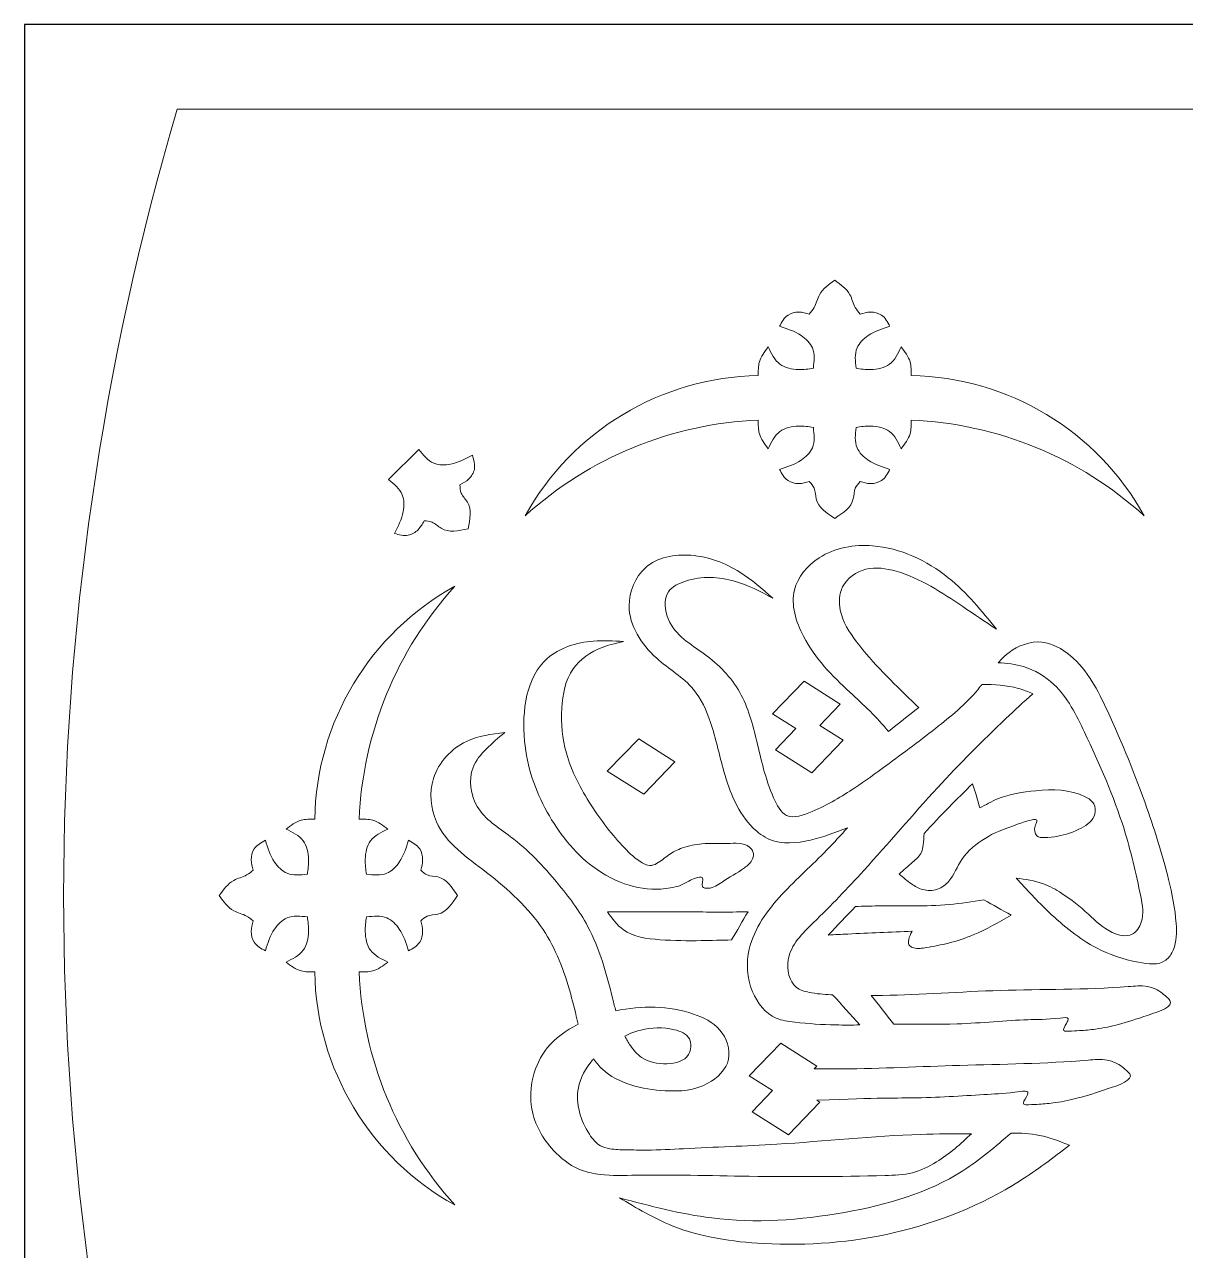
# Model space of a CAD drawing. Header units: inches. Extents: x -604 to 396, y -92 to 517.
# Drawn here: x -16.3 to 72.3, y 423 to 516.6 of the extents above; entities that cross this region are included whole.
import ezdxf

# ---------------------------------------------------------------- set-up
doc = ezdxf.new("R2010")
doc.units = ezdxf.units.IN
doc.header["$MEASUREMENT"] = 0
doc.layers.add('Layer 1', color=7, linetype='Continuous')

msp = doc.modelspace()

# ---------------------------------------------------------------- linework, layer by layer
at = {"color": 1}
msp.add_lwpolyline([(-16.293, 227.589), (395.707, 227.589), (395.707, 516.589), (-16.293, 516.589)], close=True, dxfattribs=at)
at = {"layer": 'Layer 1', "lineweight": 9}
for points, knots in [([(107.131, 435.918), (113.579, 437.603), (118.077, 443.427), (118.077, 450.091), (118.077, 450.091), (118.077, 456.755), (113.579, 462.579), (107.131, 464.264), (107.131, 464.264), (107.276, 466.476), (107.42, 468.689), (107.131, 470.853), (107.131, 470.853), (106.735, 473.823), (105.523, 476.702), (104.056, 479.352), (104.056, 479.352), (102.254, 482.606), (100.066, 485.514), (97.72, 488.467), (97.72, 488.467), (96.652, 489.809), (95.552, 491.161), (94.969, 492.698), (94.969, 492.698), (94.272, 494.534), (94.312, 496.633), (94.237, 498.681), (94.237, 498.681), (94.186, 500.083), (94.08, 501.461), (93.688, 502.771), (93.688, 502.771), (93.12, 504.674), (91.948, 506.434), (90.429, 507.799), (90.429, 507.799), (89.492, 508.642), (88.423, 509.334), (87.254, 509.692), (87.254, 509.692), (86.437, 509.942), (85.57, 510.028), (84.703, 510.114), (84.703, 510.114), (84.703, 510.114), (-4.635, 510.114), (-4.635, 510.114), (-4.635, 510.114), (-16.2, 470.934), (-16.2, 429.248), (-4.635, 390.068), (-4.635, 390.068), (-4.635, 390.068), (84.703, 390.068), (84.703, 390.068), (84.703, 390.068), (85.57, 390.154), (86.437, 390.241), (87.254, 390.491), (87.254, 390.491), (88.423, 390.848), (89.492, 391.54), (90.429, 392.383), (90.429, 392.383), (91.948, 393.748), (93.12, 395.508), (93.688, 397.411), (93.688, 397.411), (94.08, 398.721), (94.186, 400.099), (94.237, 401.501), (94.237, 401.501), (94.312, 403.549), (94.272, 405.648), (94.969, 407.484), (94.969, 407.484), (95.552, 409.021), (96.652, 410.373), (97.72, 411.715), (97.72, 411.715), (100.066, 414.668), (102.254, 417.576), (104.056, 420.83), (104.056, 420.83), (105.523, 423.48), (106.735, 426.359), (107.131, 429.329), (107.131, 429.329), (107.42, 431.493), (107.276, 433.706), (107.131, 435.918)], [0, 0, 0, 0, 0.041667, 0.041667, 0.041667, 0.041667, 0.083333, 0.083333, 0.083333, 0.083333, 0.125, 0.125, 0.125, 0.125, 0.166667, 0.166667, 0.166667, 0.166667, 0.208333, 0.208333, 0.208333, 0.208333, 0.25, 0.25, 0.25, 0.25, 0.291667, 0.291667, 0.291667, 0.291667, 0.333333, 0.333333, 0.333333, 0.333333, 0.375, 0.375, 0.375, 0.375, 0.416667, 0.416667, 0.416667, 0.416667, 0.458333, 0.458333, 0.458333, 0.458333, 0.5, 0.5, 0.5, 0.5, 0.541667, 0.541667, 0.541667, 0.541667, 0.583333, 0.583333, 0.583333, 0.583333, 0.625, 0.625, 0.625, 0.625, 0.666667, 0.666667, 0.666667, 0.666667, 0.708333, 0.708333, 0.708333, 0.708333, 0.75, 0.75, 0.75, 0.75, 0.791667, 0.791667, 0.791667, 0.791667, 0.833333, 0.833333, 0.833333, 0.833333, 0.875, 0.875, 0.875, 0.875, 0.916667, 0.916667, 0.916667, 0.916667, 1, 1, 1, 1]), ([(50.627, 491.976), (50.386, 491.47), (50.145, 490.964), (49.732, 490.658), (49.732, 490.658), (49.347, 490.374), (48.813, 490.262), (48.307, 490.251), (48.307, 490.251), (47.92, 490.242), (47.55, 490.292), (47.18, 490.342), (47.18, 490.342), (47.122, 490.886), (47.064, 491.43), (47.258, 491.894), (47.258, 491.894), (47.418, 492.277), (47.749, 492.606), (48.113, 492.851), (48.113, 492.851), (48.622, 493.194), (49.196, 493.372), (49.77, 493.55), (49.77, 493.55), (49.59, 493.88), (49.41, 494.209), (49.117, 494.407), (49.117, 494.407), (48.885, 494.564), (48.58, 494.637), (48.29, 494.633), (48.29, 494.633), (48.015, 494.629), (47.753, 494.555), (47.491, 494.481), (47.491, 494.481), (47.357, 494.641), (47.223, 494.801), (47.123, 494.981), (47.123, 494.981), (46.952, 495.288), (46.878, 495.654), (46.714, 495.959), (46.714, 495.959), (46.465, 496.421), (46.009, 496.745), (45.553, 497.069), (45.553, 497.069), (45.097, 496.745), (44.64, 496.421), (44.392, 495.959), (44.392, 495.959), (44.227, 495.654), (44.154, 495.288), (43.982, 494.981), (43.982, 494.981), (43.882, 494.801), (43.748, 494.641), (43.615, 494.481), (43.615, 494.481), (43.352, 494.555), (43.09, 494.629), (42.815, 494.633), (42.815, 494.633), (42.525, 494.637), (42.221, 494.564), (41.988, 494.407), (41.988, 494.407), (41.695, 494.209), (41.515, 493.88), (41.335, 493.55), (41.335, 493.55), (41.909, 493.372), (42.483, 493.194), (42.993, 492.851), (42.993, 492.851), (43.357, 492.606), (43.688, 492.277), (43.848, 491.894), (43.848, 491.894), (44.041, 491.43), (43.983, 490.886), (43.925, 490.342), (43.925, 490.342), (43.555, 490.292), (43.185, 490.242), (42.799, 490.251), (42.799, 490.251), (42.292, 490.262), (41.758, 490.374), (41.373, 490.658), (41.373, 490.658), (40.96, 490.964), (40.719, 491.47), (40.478, 491.976), (40.478, 491.976), (40.2, 491.609), (39.921, 491.242), (39.803, 490.825), (39.803, 490.825), (39.711, 490.499), (39.716, 490.142), (39.722, 489.785), (39.722, 489.785), (32.306, 489.657), (25.523, 485.58), (21.931, 479.091), (21.931, 479.091), (26.827, 483.527), (33.121, 486.111), (39.722, 486.393), (39.722, 486.393), (39.716, 486.036), (39.711, 485.679), (39.803, 485.353), (39.803, 485.353), (39.921, 484.936), (40.2, 484.569), (40.478, 484.202), (40.478, 484.202), (40.719, 484.708), (40.96, 485.214), (41.373, 485.519), (41.373, 485.519), (41.758, 485.804), (42.292, 485.915), (42.799, 485.927), (42.799, 485.927), (43.185, 485.935), (43.555, 485.886), (43.925, 485.836), (43.925, 485.836), (43.983, 485.292), (44.041, 484.748), (43.848, 484.284), (43.848, 484.284), (43.688, 483.9), (43.357, 483.571), (42.993, 483.326), (42.993, 483.326), (42.483, 482.983), (41.909, 482.806), (41.335, 482.628), (41.335, 482.628), (41.515, 482.298), (41.695, 481.968), (41.988, 481.771), (41.988, 481.771), (42.221, 481.614), (42.525, 481.541), (42.815, 481.545), (42.815, 481.545), (43.09, 481.549), (43.352, 481.623), (43.615, 481.696), (43.615, 481.696), (43.759, 481.54), (43.904, 481.383), (43.982, 481.197), (43.982, 481.197), (44.087, 480.946), (44.072, 480.641), (44.135, 480.375), (44.135, 480.375), (44.29, 479.722), (44.921, 479.306), (45.553, 478.89), (45.553, 478.89), (46.184, 479.306), (46.816, 479.722), (46.971, 480.375), (46.971, 480.375), (47.034, 480.641), (47.018, 480.946), (47.123, 481.197), (47.123, 481.197), (47.201, 481.383), (47.346, 481.54), (47.491, 481.696), (47.491, 481.696), (47.753, 481.623), (48.015, 481.549), (48.29, 481.545), (48.29, 481.545), (48.58, 481.541), (48.885, 481.614), (49.117, 481.771), (49.117, 481.771), (49.41, 481.968), (49.59, 482.298), (49.77, 482.628), (49.77, 482.628), (49.196, 482.806), (48.622, 482.983), (48.113, 483.326), (48.113, 483.326), (47.749, 483.571), (47.418, 483.9), (47.258, 484.284), (47.258, 484.284), (47.064, 484.748), (47.122, 485.292), (47.18, 485.836), (47.18, 485.836), (47.55, 485.886), (47.92, 485.935), (48.307, 485.927), (48.307, 485.927), (48.813, 485.915), (49.347, 485.804), (49.732, 485.519), (49.732, 485.519), (50.145, 485.214), (50.386, 484.708), (50.627, 484.202), (50.627, 484.202), (50.906, 484.569), (51.184, 484.936), (51.302, 485.353), (51.302, 485.353), (51.395, 485.679), (51.389, 486.036), (51.383, 486.393), (51.383, 486.393), (57.984, 486.111), (64.278, 483.527), (69.174, 479.091), (69.174, 479.091), (65.582, 485.58), (58.799, 489.657), (51.383, 489.785), (51.383, 489.785), (51.389, 490.142), (51.395, 490.499), (51.302, 490.825), (51.302, 490.825), (51.184, 491.242), (50.906, 491.609), (50.627, 491.976)], [0, 0, 0, 0, 0.016393, 0.016393, 0.016393, 0.016393, 0.032787, 0.032787, 0.032787, 0.032787, 0.04918, 0.04918, 0.04918, 0.04918, 0.065574, 0.065574, 0.065574, 0.065574, 0.081967, 0.081967, 0.081967, 0.081967, 0.098361, 0.098361, 0.098361, 0.098361, 0.114754, 0.114754, 0.114754, 0.114754, 0.131148, 0.131148, 0.131148, 0.131148, 0.147541, 0.147541, 0.147541, 0.147541, 0.163934, 0.163934, 0.163934, 0.163934, 0.180328, 0.180328, 0.180328, 0.180328, 0.196721, 0.196721, 0.196721, 0.196721, 0.213115, 0.213115, 0.213115, 0.213115, 0.229508, 0.229508, 0.229508, 0.229508, 0.245902, 0.245902, 0.245902, 0.245902, 0.262295, 0.262295, 0.262295, 0.262295, 0.278689, 0.278689, 0.278689, 0.278689, 0.295082, 0.295082, 0.295082, 0.295082, 0.311475, 0.311475, 0.311475, 0.311475, 0.327869, 0.327869, 0.327869, 0.327869, 0.344262, 0.344262, 0.344262, 0.344262, 0.360656, 0.360656, 0.360656, 0.360656, 0.377049, 0.377049, 0.377049, 0.377049, 0.393443, 0.393443, 0.393443, 0.393443, 0.409836, 0.409836, 0.409836, 0.409836, 0.42623, 0.42623, 0.42623, 0.42623, 0.442623, 0.442623, 0.442623, 0.442623, 0.459016, 0.459016, 0.459016, 0.459016, 0.47541, 0.47541, 0.47541, 0.47541, 0.491803, 0.491803, 0.491803, 0.491803, 0.508197, 0.508197, 0.508197, 0.508197, 0.52459, 0.52459, 0.52459, 0.52459, 0.540984, 0.540984, 0.540984, 0.540984, 0.557377, 0.557377, 0.557377, 0.557377, 0.57377, 0.57377, 0.57377, 0.57377, 0.590164, 0.590164, 0.590164, 0.590164, 0.606557, 0.606557, 0.606557, 0.606557, 0.622951, 0.622951, 0.622951, 0.622951, 0.639344, 0.639344, 0.639344, 0.639344, 0.655738, 0.655738, 0.655738, 0.655738, 0.672131, 0.672131, 0.672131, 0.672131, 0.688525, 0.688525, 0.688525, 0.688525, 0.704918, 0.704918, 0.704918, 0.704918, 0.721311, 0.721311, 0.721311, 0.721311, 0.737705, 0.737705, 0.737705, 0.737705, 0.754098, 0.754098, 0.754098, 0.754098, 0.770492, 0.770492, 0.770492, 0.770492, 0.786885, 0.786885, 0.786885, 0.786885, 0.803279, 0.803279, 0.803279, 0.803279, 0.819672, 0.819672, 0.819672, 0.819672, 0.836066, 0.836066, 0.836066, 0.836066, 0.852459, 0.852459, 0.852459, 0.852459, 0.868852, 0.868852, 0.868852, 0.868852, 0.885246, 0.885246, 0.885246, 0.885246, 0.901639, 0.901639, 0.901639, 0.901639, 0.918033, 0.918033, 0.918033, 0.918033, 0.934426, 0.934426, 0.934426, 0.934426, 0.95082, 0.95082, 0.95082, 0.95082, 0.967213, 0.967213, 0.967213, 0.967213, 1, 1, 1, 1]), ([(16.948, 481.437), (17.186, 481.57), (17.423, 481.703), (17.62, 481.895), (17.62, 481.895), (17.828, 482.097), (17.992, 482.364), (18.045, 482.64), (18.045, 482.64), (18.113, 482.986), (18.007, 483.347), (17.901, 483.707), (17.901, 483.707), (17.37, 483.427), (16.838, 483.147), (16.235, 483.029), (16.235, 483.029), (15.805, 482.945), (15.338, 482.943), (14.954, 483.101), (14.954, 483.101), (14.489, 483.293), (14.145, 483.718), (13.801, 484.144), (13.801, 484.144), (13.801, 484.144), (11.5, 481.843), (11.5, 481.843), (11.5, 481.843), (11.925, 481.499), (12.351, 481.155), (12.542, 480.69), (12.542, 480.69), (12.701, 480.306), (12.699, 479.839), (12.615, 479.409), (12.615, 479.409), (12.497, 478.805), (12.217, 478.274), (11.937, 477.743), (11.937, 477.743), (12.297, 477.637), (12.658, 477.531), (13.004, 477.598), (13.004, 477.598), (13.28, 477.652), (13.547, 477.815), (13.749, 478.023), (13.749, 478.023), (13.94, 478.221), (14.074, 478.458), (14.207, 478.696), (14.207, 478.696), (14.42, 478.687), (14.633, 478.679), (14.82, 478.602), (14.82, 478.602), (15.072, 478.499), (15.277, 478.272), (15.509, 478.129), (15.509, 478.129), (16.08, 477.777), (16.821, 477.929), (17.562, 478.082), (17.562, 478.082), (17.714, 478.823), (17.867, 479.563), (17.515, 480.135), (17.515, 480.135), (17.371, 480.367), (17.145, 480.571), (17.041, 480.823), (17.041, 480.823), (16.965, 481.01), (16.956, 481.223), (16.948, 481.437)], [0, 0, 0, 0, 0.05, 0.05, 0.05, 0.05, 0.1, 0.1, 0.1, 0.1, 0.15, 0.15, 0.15, 0.15, 0.2, 0.2, 0.2, 0.2, 0.25, 0.25, 0.25, 0.25, 0.3, 0.3, 0.3, 0.3, 0.35, 0.35, 0.35, 0.35, 0.4, 0.4, 0.4, 0.4, 0.45, 0.45, 0.45, 0.45, 0.5, 0.5, 0.5, 0.5, 0.55, 0.55, 0.55, 0.55, 0.6, 0.6, 0.6, 0.6, 0.65, 0.65, 0.65, 0.65, 0.7, 0.7, 0.7, 0.7, 0.75, 0.75, 0.75, 0.75, 0.8, 0.8, 0.8, 0.8, 0.85, 0.85, 0.85, 0.85, 0.9, 0.9, 0.9, 0.9, 1, 1, 1, 1]), ([(51.962, 464.439), (51.797, 464.602), (51.632, 464.763), (51.467, 464.924), (51.467, 464.924), (49.968, 466.387), (48.492, 467.792), (47.228, 469.461), (47.228, 469.461), (46.674, 470.192), (46.161, 470.975), (45.982, 471.881), (45.982, 471.881), (45.865, 472.474), (45.891, 473.12), (46.156, 473.653), (46.156, 473.653), (46.488, 474.319), (47.193, 474.81), (47.926, 475.001), (47.926, 475.001), (48.692, 475.199), (49.489, 475.069), (50.244, 474.851), (50.244, 474.851), (52.114, 474.311), (53.728, 473.23), (55.324, 472.158), (55.324, 472.158), (56.186, 471.579), (57.043, 471.003), (57.9, 470.427), (57.9, 470.427), (56.767, 471.825), (55.634, 473.223), (54.226, 474.354), (54.226, 474.354), (52.583, 475.673), (50.566, 476.628), (48.446, 476.792), (48.446, 476.792), (47.035, 476.901), (45.579, 476.659), (44.374, 475.873), (44.374, 475.873), (43.48, 475.291), (42.724, 474.41), (42.477, 473.427), (42.477, 473.427), (42.19, 472.281), (42.594, 470.996), (43.17, 469.886), (43.17, 469.886), (44.055, 468.179), (45.346, 466.884), (46.708, 465.614), (46.708, 465.614), (47.738, 464.653), (48.81, 463.708), (49.653, 462.606), (49.653, 462.606), (50.423, 463.217), (51.192, 463.828), (51.962, 464.439)], [0, 0, 0, 0, 0.058824, 0.058824, 0.058824, 0.058824, 0.117647, 0.117647, 0.117647, 0.117647, 0.176471, 0.176471, 0.176471, 0.176471, 0.235294, 0.235294, 0.235294, 0.235294, 0.294118, 0.294118, 0.294118, 0.294118, 0.352941, 0.352941, 0.352941, 0.352941, 0.411765, 0.411765, 0.411765, 0.411765, 0.470588, 0.470588, 0.470588, 0.470588, 0.529412, 0.529412, 0.529412, 0.529412, 0.588235, 0.588235, 0.588235, 0.588235, 0.647059, 0.647059, 0.647059, 0.647059, 0.705882, 0.705882, 0.705882, 0.705882, 0.764706, 0.764706, 0.764706, 0.764706, 0.823529, 0.823529, 0.823529, 0.823529, 0.882353, 0.882353, 0.882353, 0.882353, 1, 1, 1, 1]), ([(46.52, 455.272), (45.607, 454.916), (44.695, 454.559), (43.705, 454.329), (43.705, 454.329), (42.662, 454.086), (41.533, 453.984), (40.581, 454.382), (40.581, 454.382), (40.121, 454.573), (39.703, 454.882), (39.338, 455.235), (39.338, 455.235), (38.158, 456.377), (37.542, 457.984), (37.096, 459.567), (37.096, 459.567), (36.741, 460.826), (36.493, 462.07), (36.073, 463.308), (36.073, 463.308), (35.766, 464.214), (35.366, 465.116), (34.775, 465.829), (34.775, 465.829), (34, 466.762), (32.895, 467.37), (31.942, 468.231), (31.942, 468.231), (30.791, 469.272), (29.862, 470.682), (29.857, 472.209), (29.857, 472.209), (29.854, 473.286), (30.31, 474.42), (31.101, 475.122), (31.101, 475.122), (32.001, 475.92), (33.335, 476.159), (34.578, 476.068), (34.578, 476.068), (35.943, 475.969), (37.2, 475.471), (38.315, 474.769), (38.315, 474.769), (39.216, 474.201), (40.025, 473.499), (40.834, 472.798), (40.834, 472.798), (39.883, 473.297), (38.933, 473.796), (37.914, 474.091), (37.914, 474.091), (36.713, 474.437), (35.417, 474.499), (34.151, 474.091), (34.151, 474.091), (33.64, 473.926), (33.134, 473.685), (32.865, 473.283), (32.865, 473.283), (32.489, 472.723), (32.572, 471.852), (32.86, 471.167), (32.86, 471.167), (33.378, 469.932), (34.561, 469.301), (35.611, 468.525), (35.611, 468.525), (36.706, 467.717), (37.657, 466.752), (38.307, 465.602), (38.307, 465.602), (38.949, 464.466), (39.296, 463.149), (39.598, 461.891), (39.598, 461.891), (39.946, 460.445), (40.233, 459.076), (40.89, 457.563), (40.89, 457.563), (41.134, 457), (41.429, 456.417), (41.882, 456.207), (41.882, 456.207), (42.413, 455.961), (43.16, 456.227), (43.829, 456.511), (43.829, 456.511), (45.094, 457.047), (46.079, 457.645), (47.087, 458.321), (47.087, 458.321), (47.874, 458.848), (48.675, 459.424), (49.464, 459.999), (49.464, 459.999), (50.831, 460.996), (52.164, 461.993), (53.483, 463.039), (53.483, 463.039), (54.62, 463.94), (55.746, 464.876), (56.642, 466.016), (56.642, 466.016), (56.689, 466.076), (56.735, 466.136), (56.781, 466.196), (56.781, 466.196), (57.734, 466.219), (58.67, 466.161), (59.566, 465.904), (59.566, 465.904), (59.94, 465.797), (60.307, 465.655), (60.671, 465.502), (60.671, 465.502), (59.983, 464.873), (59.296, 464.241), (58.617, 463.601), (58.617, 463.601), (56.823, 461.907), (55.088, 460.154), (53.413, 458.333), (53.413, 458.333), (51.494, 456.248), (49.652, 454.074), (47.769, 452.005), (47.769, 452.005), (46.537, 450.651), (45.288, 449.341), (43.921, 448.01), (43.921, 448.01), (43.08, 447.191), (42.194, 446.365), (42.011, 445.184), (42.011, 445.184), (41.894, 444.434), (42.061, 443.541), (42.61, 443.101), (42.61, 443.101), (42.881, 442.883), (43.247, 442.776), (43.607, 442.702), (43.607, 442.702), (44.163, 442.587), (44.707, 442.548), (45.256, 442.523), (45.256, 442.523), (45.302, 442.521), (45.348, 442.519), (45.394, 442.517), (45.394, 442.517), (46.086, 441.749), (46.779, 440.982), (47.471, 440.214), (47.471, 440.214), (46.856, 440.206), (46.242, 440.203), (45.63, 440.216), (45.63, 440.216), (44.588, 440.239), (43.554, 440.306), (42.5, 440.424), (42.5, 440.424), (42.011, 440.478), (41.518, 440.544), (41.079, 440.736), (41.079, 440.736), (40.265, 441.092), (39.639, 441.884), (39.277, 442.748), (39.277, 442.748), (38.839, 443.794), (38.789, 444.947), (39.034, 446.009), (39.034, 446.009), (39.399, 447.585), (40.415, 448.961), (41.529, 450.172), (41.529, 450.172), (42.638, 451.378), (43.844, 452.421), (44.96, 453.572), (44.96, 453.572), (45.494, 454.122), (46.007, 454.697), (46.52, 455.272)], [0, 0, 0, 0, 0.020833, 0.020833, 0.020833, 0.020833, 0.041667, 0.041667, 0.041667, 0.041667, 0.0625, 0.0625, 0.0625, 0.0625, 0.083333, 0.083333, 0.083333, 0.083333, 0.104167, 0.104167, 0.104167, 0.104167, 0.125, 0.125, 0.125, 0.125, 0.145833, 0.145833, 0.145833, 0.145833, 0.166667, 0.166667, 0.166667, 0.166667, 0.1875, 0.1875, 0.1875, 0.1875, 0.208333, 0.208333, 0.208333, 0.208333, 0.229167, 0.229167, 0.229167, 0.229167, 0.25, 0.25, 0.25, 0.25, 0.270833, 0.270833, 0.270833, 0.270833, 0.291667, 0.291667, 0.291667, 0.291667, 0.3125, 0.3125, 0.3125, 0.3125, 0.333333, 0.333333, 0.333333, 0.333333, 0.354167, 0.354167, 0.354167, 0.354167, 0.375, 0.375, 0.375, 0.375, 0.395833, 0.395833, 0.395833, 0.395833, 0.416667, 0.416667, 0.416667, 0.416667, 0.4375, 0.4375, 0.4375, 0.4375, 0.458333, 0.458333, 0.458333, 0.458333, 0.479167, 0.479167, 0.479167, 0.479167, 0.5, 0.5, 0.5, 0.5, 0.520833, 0.520833, 0.520833, 0.520833, 0.541667, 0.541667, 0.541667, 0.541667, 0.5625, 0.5625, 0.5625, 0.5625, 0.583333, 0.583333, 0.583333, 0.583333, 0.604167, 0.604167, 0.604167, 0.604167, 0.625, 0.625, 0.625, 0.625, 0.645833, 0.645833, 0.645833, 0.645833, 0.666667, 0.666667, 0.666667, 0.666667, 0.6875, 0.6875, 0.6875, 0.6875, 0.708333, 0.708333, 0.708333, 0.708333, 0.729167, 0.729167, 0.729167, 0.729167, 0.75, 0.75, 0.75, 0.75, 0.770833, 0.770833, 0.770833, 0.770833, 0.791667, 0.791667, 0.791667, 0.791667, 0.8125, 0.8125, 0.8125, 0.8125, 0.833333, 0.833333, 0.833333, 0.833333, 0.854167, 0.854167, 0.854167, 0.854167, 0.875, 0.875, 0.875, 0.875, 0.895833, 0.895833, 0.895833, 0.895833, 0.916667, 0.916667, 0.916667, 0.916667, 0.9375, 0.9375, 0.9375, 0.9375, 0.958333, 0.958333, 0.958333, 0.958333, 1, 1, 1, 1]), ([(3.668, 455.165), (4.174, 454.925), (4.68, 454.684), (4.985, 454.271), (4.985, 454.271), (5.27, 453.886), (5.381, 453.352), (5.393, 452.845), (5.393, 452.845), (5.401, 452.459), (5.352, 452.089), (5.302, 451.718), (5.302, 451.718), (4.758, 451.66), (4.214, 451.603), (3.75, 451.796), (3.75, 451.796), (3.366, 451.956), (3.037, 452.287), (2.793, 452.651), (2.793, 452.651), (2.449, 453.161), (2.272, 453.735), (2.094, 454.309), (2.094, 454.309), (1.764, 454.128), (1.434, 453.948), (1.237, 453.656), (1.237, 453.656), (1.08, 453.423), (1.007, 453.119), (1.011, 452.829), (1.011, 452.829), (1.015, 452.554), (1.089, 452.291), (1.163, 452.029), (1.163, 452.029), (1.003, 451.896), (0.843, 451.762), (0.663, 451.662), (0.663, 451.662), (0.356, 451.49), (-0.01, 451.416), (-0.315, 451.252), (-0.315, 451.252), (-0.778, 451.003), (-1.102, 450.547), (-1.426, 450.091), (-1.426, 450.091), (-1.102, 449.635), (-0.778, 449.179), (-0.315, 448.93), (-0.315, 448.93), (-0.01, 448.766), (0.356, 448.692), (0.663, 448.521), (0.663, 448.521), (0.843, 448.42), (1.003, 448.287), (1.163, 448.153), (1.163, 448.153), (1.089, 447.891), (1.015, 447.628), (1.011, 447.353), (1.011, 447.353), (1.007, 447.063), (1.08, 446.759), (1.237, 446.526), (1.237, 446.526), (1.434, 446.234), (1.764, 446.054), (2.094, 445.874), (2.094, 445.874), (2.272, 446.447), (2.449, 447.021), (2.793, 447.531), (2.793, 447.531), (3.037, 447.895), (3.366, 448.226), (3.75, 448.386), (3.75, 448.386), (4.214, 448.58), (4.758, 448.522), (5.302, 448.464), (5.302, 448.464), (5.352, 448.093), (5.401, 447.723), (5.393, 447.337), (5.393, 447.337), (5.381, 446.83), (5.27, 446.296), (4.985, 445.912), (4.985, 445.912), (4.68, 445.498), (4.174, 445.258), (3.668, 445.017), (3.668, 445.017), (4.035, 444.738), (4.402, 444.46), (4.819, 444.341), (4.819, 444.341), (5.145, 444.249), (5.502, 444.255), (5.859, 444.26), (5.859, 444.26), (5.986, 436.845), (10.064, 430.061), (16.553, 426.47), (16.553, 426.47), (12.116, 431.366), (9.533, 437.66), (9.251, 444.26), (9.251, 444.26), (9.608, 444.255), (9.965, 444.249), (10.291, 444.341), (10.291, 444.341), (10.708, 444.46), (11.075, 444.738), (11.442, 445.017), (11.442, 445.017), (10.936, 445.258), (10.43, 445.498), (10.124, 445.912), (10.124, 445.912), (9.84, 446.296), (9.728, 446.83), (9.717, 447.337), (9.717, 447.337), (9.709, 447.723), (9.758, 448.093), (9.808, 448.464), (9.808, 448.464), (10.352, 448.522), (10.896, 448.58), (11.36, 448.386), (11.36, 448.386), (11.743, 448.226), (12.072, 447.895), (12.317, 447.531), (12.317, 447.531), (12.66, 447.021), (12.838, 446.447), (13.016, 445.874), (13.016, 445.874), (13.346, 446.054), (13.675, 446.234), (13.873, 446.526), (13.873, 446.526), (14.03, 446.759), (14.103, 447.063), (14.099, 447.353), (14.099, 447.353), (14.095, 447.628), (14.021, 447.891), (13.947, 448.153), (13.947, 448.153), (14.104, 448.298), (14.261, 448.442), (14.447, 448.521), (14.447, 448.521), (14.698, 448.626), (15.003, 448.61), (15.269, 448.673), (15.269, 448.673), (15.921, 448.828), (16.337, 449.459), (16.753, 450.091), (16.753, 450.091), (16.337, 450.723), (15.921, 451.354), (15.269, 451.509), (15.269, 451.509), (15.003, 451.572), (14.698, 451.556), (14.447, 451.662), (14.447, 451.662), (14.261, 451.74), (14.104, 451.884), (13.947, 452.029), (13.947, 452.029), (14.021, 452.291), (14.095, 452.554), (14.099, 452.829), (14.099, 452.829), (14.103, 453.119), (14.03, 453.423), (13.873, 453.656), (13.873, 453.656), (13.675, 453.948), (13.346, 454.128), (13.016, 454.309), (13.016, 454.309), (12.838, 453.735), (12.66, 453.161), (12.317, 452.651), (12.317, 452.651), (12.072, 452.287), (11.743, 451.956), (11.36, 451.796), (11.36, 451.796), (10.896, 451.603), (10.352, 451.66), (9.808, 451.718), (9.808, 451.718), (9.758, 452.089), (9.709, 452.459), (9.717, 452.845), (9.717, 452.845), (9.728, 453.352), (9.84, 453.886), (10.124, 454.271), (10.124, 454.271), (10.43, 454.684), (10.936, 454.925), (11.442, 455.165), (11.442, 455.165), (11.075, 455.444), (10.708, 455.723), (10.291, 455.841), (10.291, 455.841), (9.965, 455.933), (9.608, 455.927), (9.251, 455.922), (9.251, 455.922), (9.533, 462.522), (12.116, 468.816), (16.553, 473.712), (16.553, 473.712), (10.064, 470.121), (5.986, 463.337), (5.859, 455.922), (5.859, 455.922), (5.502, 455.927), (5.145, 455.933), (4.819, 455.841), (4.819, 455.841), (4.402, 455.723), (4.035, 455.444), (3.668, 455.165)], [0, 0, 0, 0, 0.016393, 0.016393, 0.016393, 0.016393, 0.032787, 0.032787, 0.032787, 0.032787, 0.04918, 0.04918, 0.04918, 0.04918, 0.065574, 0.065574, 0.065574, 0.065574, 0.081967, 0.081967, 0.081967, 0.081967, 0.098361, 0.098361, 0.098361, 0.098361, 0.114754, 0.114754, 0.114754, 0.114754, 0.131148, 0.131148, 0.131148, 0.131148, 0.147541, 0.147541, 0.147541, 0.147541, 0.163934, 0.163934, 0.163934, 0.163934, 0.180328, 0.180328, 0.180328, 0.180328, 0.196721, 0.196721, 0.196721, 0.196721, 0.213115, 0.213115, 0.213115, 0.213115, 0.229508, 0.229508, 0.229508, 0.229508, 0.245902, 0.245902, 0.245902, 0.245902, 0.262295, 0.262295, 0.262295, 0.262295, 0.278689, 0.278689, 0.278689, 0.278689, 0.295082, 0.295082, 0.295082, 0.295082, 0.311475, 0.311475, 0.311475, 0.311475, 0.327869, 0.327869, 0.327869, 0.327869, 0.344262, 0.344262, 0.344262, 0.344262, 0.360656, 0.360656, 0.360656, 0.360656, 0.377049, 0.377049, 0.377049, 0.377049, 0.393443, 0.393443, 0.393443, 0.393443, 0.409836, 0.409836, 0.409836, 0.409836, 0.42623, 0.42623, 0.42623, 0.42623, 0.442623, 0.442623, 0.442623, 0.442623, 0.459016, 0.459016, 0.459016, 0.459016, 0.47541, 0.47541, 0.47541, 0.47541, 0.491803, 0.491803, 0.491803, 0.491803, 0.508197, 0.508197, 0.508197, 0.508197, 0.52459, 0.52459, 0.52459, 0.52459, 0.540984, 0.540984, 0.540984, 0.540984, 0.557377, 0.557377, 0.557377, 0.557377, 0.57377, 0.57377, 0.57377, 0.57377, 0.590164, 0.590164, 0.590164, 0.590164, 0.606557, 0.606557, 0.606557, 0.606557, 0.622951, 0.622951, 0.622951, 0.622951, 0.639344, 0.639344, 0.639344, 0.639344, 0.655738, 0.655738, 0.655738, 0.655738, 0.672131, 0.672131, 0.672131, 0.672131, 0.688525, 0.688525, 0.688525, 0.688525, 0.704918, 0.704918, 0.704918, 0.704918, 0.721311, 0.721311, 0.721311, 0.721311, 0.737705, 0.737705, 0.737705, 0.737705, 0.754098, 0.754098, 0.754098, 0.754098, 0.770492, 0.770492, 0.770492, 0.770492, 0.786885, 0.786885, 0.786885, 0.786885, 0.803279, 0.803279, 0.803279, 0.803279, 0.819672, 0.819672, 0.819672, 0.819672, 0.836066, 0.836066, 0.836066, 0.836066, 0.852459, 0.852459, 0.852459, 0.852459, 0.868852, 0.868852, 0.868852, 0.868852, 0.885246, 0.885246, 0.885246, 0.885246, 0.901639, 0.901639, 0.901639, 0.901639, 0.918033, 0.918033, 0.918033, 0.918033, 0.934426, 0.934426, 0.934426, 0.934426, 0.95082, 0.95082, 0.95082, 0.95082, 0.967213, 0.967213, 0.967213, 0.967213, 1, 1, 1, 1]), ([(29.428, 469.482), (28.667, 469.532), (27.907, 469.581), (27.126, 469.516), (27.126, 469.516), (25.851, 469.411), (24.522, 469.002), (23.605, 468.194), (23.605, 468.194), (22.012, 466.792), (21.661, 464.187), (21.879, 461.891), (21.879, 461.891), (22.068, 459.892), (22.687, 458.127), (23.605, 456.468), (23.605, 456.468), (24.482, 454.884), (25.63, 453.396), (27.092, 452.299), (27.092, 452.299), (27.931, 451.67), (28.873, 451.17), (29.868, 450.876), (29.868, 450.876), (30.757, 450.613), (31.689, 450.516), (32.645, 450.622), (32.645, 450.622), (33.133, 450.676), (33.626, 450.782), (34.021, 450.975), (34.021, 450.975), (34.3, 451.111), (34.53, 451.291), (34.918, 451.424), (34.918, 451.424), (35.127, 451.496), (35.382, 451.555), (35.457, 451.454), (35.457, 451.454), (35.552, 451.326), (35.353, 450.936), (35.457, 450.766), (35.457, 450.766), (35.522, 450.658), (35.709, 450.637), (35.875, 450.646), (35.875, 450.646), (36.326, 450.67), (36.631, 450.909), (36.952, 451.125), (36.952, 451.125), (37.501, 451.495), (38.095, 451.798), (38.657, 452.203), (38.657, 452.203), (38.916, 452.39), (39.169, 452.598), (39.285, 452.892), (39.285, 452.892), (39.352, 453.061), (39.373, 453.26), (39.315, 453.43), (39.315, 453.43), (39.266, 453.573), (39.163, 453.696), (39.046, 453.79), (39.046, 453.79), (38.595, 454.152), (37.945, 454.083), (37.339, 454.067), (37.339, 454.067), (36.667, 454.048), (36.051, 454.092), (35.421, 454.043), (35.421, 454.043), (34.921, 454.003), (34.412, 453.904), (33.931, 453.73), (33.931, 453.73), (33.559, 453.595), (33.204, 453.416), (32.885, 453.191), (32.885, 453.191), (32.576, 452.973), (32.302, 452.713), (31.958, 452.532), (31.958, 452.532), (31.797, 452.448), (31.622, 452.381), (31.449, 452.383), (31.449, 452.383), (31.246, 452.384), (31.046, 452.482), (30.86, 452.591), (30.86, 452.591), (30.332, 452.9), (29.909, 453.305), (29.505, 453.73), (29.505, 453.73), (28.561, 454.723), (27.717, 455.823), (26.963, 456.993), (26.963, 456.993), (26.159, 458.24), (25.456, 459.566), (25.067, 460.974), (25.067, 460.974), (24.764, 462.071), (24.652, 463.218), (24.719, 464.391), (24.719, 464.391), (24.78, 465.459), (24.991, 466.549), (25.586, 467.396), (25.586, 467.396), (26.109, 468.139), (26.929, 468.694), (27.793, 469.029), (27.793, 469.029), (28.327, 469.236), (28.877, 469.359), (29.428, 469.482)], [0, 0, 0, 0, 0.03125, 0.03125, 0.03125, 0.03125, 0.0625, 0.0625, 0.0625, 0.0625, 0.09375, 0.09375, 0.09375, 0.09375, 0.125, 0.125, 0.125, 0.125, 0.15625, 0.15625, 0.15625, 0.15625, 0.1875, 0.1875, 0.1875, 0.1875, 0.21875, 0.21875, 0.21875, 0.21875, 0.25, 0.25, 0.25, 0.25, 0.28125, 0.28125, 0.28125, 0.28125, 0.3125, 0.3125, 0.3125, 0.3125, 0.34375, 0.34375, 0.34375, 0.34375, 0.375, 0.375, 0.375, 0.375, 0.40625, 0.40625, 0.40625, 0.40625, 0.4375, 0.4375, 0.4375, 0.4375, 0.46875, 0.46875, 0.46875, 0.46875, 0.5, 0.5, 0.5, 0.5, 0.53125, 0.53125, 0.53125, 0.53125, 0.5625, 0.5625, 0.5625, 0.5625, 0.59375, 0.59375, 0.59375, 0.59375, 0.625, 0.625, 0.625, 0.625, 0.65625, 0.65625, 0.65625, 0.65625, 0.6875, 0.6875, 0.6875, 0.6875, 0.71875, 0.71875, 0.71875, 0.71875, 0.75, 0.75, 0.75, 0.75, 0.78125, 0.78125, 0.78125, 0.78125, 0.8125, 0.8125, 0.8125, 0.8125, 0.84375, 0.84375, 0.84375, 0.84375, 0.875, 0.875, 0.875, 0.875, 0.90625, 0.90625, 0.90625, 0.90625, 0.9375, 0.9375, 0.9375, 0.9375, 1, 1, 1, 1]), ([(59.399, 451.426), (60.109, 451.327), (60.818, 451.229), (61.48, 450.987), (61.48, 450.987), (61.972, 450.807), (62.438, 450.547), (62.884, 450.26), (62.884, 450.26), (63.613, 449.792), (64.291, 449.251), (64.92, 448.672), (64.92, 448.672), (65.479, 448.159), (66, 447.616), (66.739, 447.277), (66.739, 447.277), (67.228, 447.053), (67.814, 446.918), (68.25, 447.136), (68.25, 447.136), (68.585, 447.302), (68.832, 447.676), (68.959, 448.058), (68.959, 448.058), (69.173, 448.701), (69.045, 449.365), (68.911, 450.02), (68.911, 450.02), (68.552, 451.792), (68.157, 453.502), (67.636, 455.175), (67.636, 455.175), (66.852, 457.69), (65.781, 460.123), (64.62, 462.565), (64.62, 462.565), (63.99, 463.89), (63.334, 465.218), (62.28, 466.208), (62.28, 466.208), (61.627, 466.822), (60.822, 467.306), (59.969, 467.568), (59.969, 467.568), (59.344, 467.76), (58.693, 467.833), (58.033, 467.869), (58.033, 467.869), (58.273, 468.147), (58.534, 468.406), (58.832, 468.632), (58.832, 468.632), (59.552, 469.176), (60.49, 469.523), (61.371, 469.438), (61.371, 469.438), (62.162, 469.361), (62.908, 468.936), (63.533, 468.412), (63.533, 468.412), (64.862, 467.3), (65.646, 465.745), (66.37, 464.189), (66.37, 464.189), (67.51, 461.738), (68.5, 459.283), (69.385, 456.768), (69.385, 456.768), (70.012, 454.983), (70.587, 453.168), (71.038, 451.33), (71.038, 451.33), (71.309, 450.226), (71.535, 449.114), (71.616, 447.966), (71.616, 447.966), (71.665, 447.278), (71.662, 446.577), (71.388, 445.933), (71.388, 445.933), (71.259, 445.631), (71.07, 445.341), (70.824, 445.157), (70.824, 445.157), (70.289, 444.755), (69.483, 444.853), (68.742, 444.996), (68.742, 444.996), (67.541, 445.228), (66.514, 445.578), (65.539, 446.092), (65.539, 446.092), (64.227, 446.783), (63.009, 447.771), (61.899, 448.829), (61.899, 448.829), (61.021, 449.665), (60.21, 450.546), (59.399, 451.426)], [0, 0, 0, 0, 0.038462, 0.038462, 0.038462, 0.038462, 0.076923, 0.076923, 0.076923, 0.076923, 0.115385, 0.115385, 0.115385, 0.115385, 0.153846, 0.153846, 0.153846, 0.153846, 0.192308, 0.192308, 0.192308, 0.192308, 0.230769, 0.230769, 0.230769, 0.230769, 0.269231, 0.269231, 0.269231, 0.269231, 0.307692, 0.307692, 0.307692, 0.307692, 0.346154, 0.346154, 0.346154, 0.346154, 0.384615, 0.384615, 0.384615, 0.384615, 0.423077, 0.423077, 0.423077, 0.423077, 0.461538, 0.461538, 0.461538, 0.461538, 0.5, 0.5, 0.5, 0.5, 0.538462, 0.538462, 0.538462, 0.538462, 0.576923, 0.576923, 0.576923, 0.576923, 0.615385, 0.615385, 0.615385, 0.615385, 0.653846, 0.653846, 0.653846, 0.653846, 0.692308, 0.692308, 0.692308, 0.692308, 0.730769, 0.730769, 0.730769, 0.730769, 0.769231, 0.769231, 0.769231, 0.769231, 0.807692, 0.807692, 0.807692, 0.807692, 0.846154, 0.846154, 0.846154, 0.846154, 0.884615, 0.884615, 0.884615, 0.884615, 0.923077, 0.923077, 0.923077, 0.923077, 1, 1, 1, 1]), ([(43.217, 466.448), (43.217, 466.448), (45.974, 464.692), (45.974, 464.692), (45.974, 464.692), (45.974, 464.692), (44.423, 463.077), (44.423, 463.077), (44.423, 463.077), (44.423, 463.077), (46.196, 461.948), (46.196, 461.948), (46.196, 461.948), (46.196, 461.948), (43.814, 459.47), (43.814, 459.47), (43.814, 459.47), (43.814, 459.47), (41.025, 461.227), (41.025, 461.227), (41.025, 461.227), (41.025, 461.227), (42.597, 462.841), (42.597, 462.841), (42.597, 462.841), (42.597, 462.841), (40.804, 463.97), (40.804, 463.97), (40.804, 463.97), (40.804, 463.97), (43.217, 466.448), (43.217, 466.448)], [0, 0, 0, 0, 0.111111, 0.111111, 0.111111, 0.111111, 0.222222, 0.222222, 0.222222, 0.222222, 0.333333, 0.333333, 0.333333, 0.333333, 0.444444, 0.444444, 0.444444, 0.444444, 0.555556, 0.555556, 0.555556, 0.555556, 0.666667, 0.666667, 0.666667, 0.666667, 0.777778, 0.777778, 0.777778, 0.777778, 1, 1, 1, 1]), ([(28.842, 441.283), (28.761, 441.584), (28.686, 441.887), (28.61, 442.19), (28.61, 442.19), (28.126, 444.125), (27.614, 446.041), (26.691, 447.761), (26.691, 447.761), (26.063, 448.93), (25.246, 450.009), (24.389, 451.04), (24.389, 451.04), (23.31, 452.338), (22.169, 453.562), (20.805, 454.587), (20.805, 454.587), (19.88, 455.283), (18.853, 455.888), (18.269, 456.885), (18.269, 456.885), (17.757, 457.759), (17.586, 458.935), (17.947, 459.868), (17.947, 459.868), (18.155, 460.407), (18.541, 460.864), (18.953, 461.279), (18.953, 461.279), (19.402, 461.729), (19.882, 462.129), (20.362, 462.528), (20.362, 462.528), (19.352, 462.41), (18.342, 462.292), (17.434, 461.857), (17.434, 461.857), (16.293, 461.312), (15.312, 460.267), (14.925, 459.038), (14.925, 459.038), (14.585, 457.959), (14.703, 456.739), (15.145, 455.733), (15.145, 455.733), (15.873, 454.079), (17.483, 453.008), (18.974, 451.856), (18.974, 451.856), (20.653, 450.56), (22.182, 449.162), (23.287, 447.495), (23.287, 447.495), (24.253, 446.036), (24.895, 444.371), (25.399, 442.56), (25.399, 442.56), (25.596, 441.851), (25.773, 441.119), (25.975, 440.274), (25.975, 440.274), (25.016, 439.771), (24.216, 439.216), (23.614, 438.467), (23.614, 438.467), (22.604, 437.21), (22.152, 435.408), (22.436, 433.802), (22.436, 433.802), (22.647, 432.61), (23.265, 431.525), (24.086, 430.634), (24.086, 430.634), (24.628, 430.046), (25.259, 429.542), (25.979, 429.227), (25.979, 429.227), (26.399, 429.042), (26.849, 428.923), (27.304, 428.847), (27.304, 428.847), (28.214, 428.697), (29.138, 428.724), (30.062, 428.739), (30.062, 428.739), (33.063, 428.788), (36.05, 428.705), (39.03, 428.663), (39.03, 428.663), (42.474, 428.615), (45.91, 428.624), (49.396, 428.717), (49.396, 428.717), (50.1, 428.736), (50.807, 428.758), (51.48, 428.931), (51.48, 428.931), (52.13, 429.097), (52.749, 429.403), (53.327, 429.76), (53.327, 429.76), (54.304, 430.364), (55.164, 431.115), (55.987, 431.913), (55.987, 431.913), (54.69, 431.9), (53.403, 431.899), (52.114, 431.86), (52.114, 431.86), (48.456, 431.75), (44.79, 431.336), (41.123, 431.107), (41.123, 431.107), (38.756, 430.96), (36.389, 430.89), (34.022, 430.769), (34.022, 430.769), (33.087, 430.721), (32.153, 430.665), (31.217, 430.661), (31.217, 430.661), (30.689, 430.659), (30.16, 430.673), (29.632, 430.681), (29.632, 430.681), (29.213, 430.687), (28.795, 430.689), (28.378, 430.761), (28.378, 430.761), (28.134, 430.804), (27.89, 430.871), (27.678, 430.987), (27.678, 430.987), (27.325, 431.18), (27.059, 431.51), (26.828, 431.867), (26.828, 431.867), (26.142, 432.927), (25.764, 434.221), (25.987, 435.403), (25.987, 435.403), (26.135, 436.185), (26.546, 436.919), (27.075, 437.548), (27.075, 437.548), (27.098, 437.575), (27.121, 437.602), (27.144, 437.629), (27.144, 437.629), (27.341, 437.338), (27.564, 437.07), (27.819, 436.833), (27.819, 436.833), (28.988, 435.747), (30.843, 435.295), (32.601, 435.191), (32.601, 435.191), (33.756, 435.123), (34.869, 435.206), (35.873, 435.759), (35.873, 435.759), (36.603, 436.162), (37.275, 436.813), (37.443, 437.593), (37.443, 437.593), (37.605, 438.343), (37.3, 439.212), (36.789, 439.821), (36.789, 439.821), (36.271, 440.437), (35.54, 440.788), (34.782, 441.044), (34.782, 441.044), (32.884, 441.683), (30.811, 441.723), (28.842, 441.283)], [0, 0, 0, 0, 0.022222, 0.022222, 0.022222, 0.022222, 0.044444, 0.044444, 0.044444, 0.044444, 0.066667, 0.066667, 0.066667, 0.066667, 0.088889, 0.088889, 0.088889, 0.088889, 0.111111, 0.111111, 0.111111, 0.111111, 0.133333, 0.133333, 0.133333, 0.133333, 0.155556, 0.155556, 0.155556, 0.155556, 0.177778, 0.177778, 0.177778, 0.177778, 0.2, 0.2, 0.2, 0.2, 0.222222, 0.222222, 0.222222, 0.222222, 0.244444, 0.244444, 0.244444, 0.244444, 0.266667, 0.266667, 0.266667, 0.266667, 0.288889, 0.288889, 0.288889, 0.288889, 0.311111, 0.311111, 0.311111, 0.311111, 0.333333, 0.333333, 0.333333, 0.333333, 0.355556, 0.355556, 0.355556, 0.355556, 0.377778, 0.377778, 0.377778, 0.377778, 0.4, 0.4, 0.4, 0.4, 0.422222, 0.422222, 0.422222, 0.422222, 0.444444, 0.444444, 0.444444, 0.444444, 0.466667, 0.466667, 0.466667, 0.466667, 0.488889, 0.488889, 0.488889, 0.488889, 0.511111, 0.511111, 0.511111, 0.511111, 0.533333, 0.533333, 0.533333, 0.533333, 0.555556, 0.555556, 0.555556, 0.555556, 0.577778, 0.577778, 0.577778, 0.577778, 0.6, 0.6, 0.6, 0.6, 0.622222, 0.622222, 0.622222, 0.622222, 0.644444, 0.644444, 0.644444, 0.644444, 0.666667, 0.666667, 0.666667, 0.666667, 0.688889, 0.688889, 0.688889, 0.688889, 0.711111, 0.711111, 0.711111, 0.711111, 0.733333, 0.733333, 0.733333, 0.733333, 0.755556, 0.755556, 0.755556, 0.755556, 0.777778, 0.777778, 0.777778, 0.777778, 0.8, 0.8, 0.8, 0.8, 0.822222, 0.822222, 0.822222, 0.822222, 0.844444, 0.844444, 0.844444, 0.844444, 0.866667, 0.866667, 0.866667, 0.866667, 0.888889, 0.888889, 0.888889, 0.888889, 0.911111, 0.911111, 0.911111, 0.911111, 0.933333, 0.933333, 0.933333, 0.933333, 0.955556, 0.955556, 0.955556, 0.955556, 1, 1, 1, 1]), ([(30.604, 462.055), (30.604, 462.055), (33.361, 460.298), (33.361, 460.298), (33.361, 460.298), (33.361, 460.298), (30.98, 457.82), (30.98, 457.82), (30.98, 457.82), (30.98, 457.82), (28.191, 459.577), (28.191, 459.577), (28.191, 459.577), (28.191, 459.577), (30.604, 462.055), (30.604, 462.055)], [0, 0, 0, 0, 0.2, 0.2, 0.2, 0.2, 0.4, 0.4, 0.4, 0.4, 0.6, 0.6, 0.6, 0.6, 1, 1, 1, 1]), ([(52.377, 454.836), (53.004, 455.512), (53.636, 456.183), (54.281, 456.842), (54.281, 456.842), (54.873, 457.447), (55.476, 458.041), (56.081, 458.632), (56.081, 458.632), (56.289, 458.028), (56.458, 457.404), (56.627, 456.78), (56.627, 456.78), (57.072, 457.028), (57.517, 457.275), (57.983, 457.467), (57.983, 457.467), (58.899, 457.843), (59.894, 458.002), (60.906, 458.096), (60.906, 458.096), (62.192, 458.215), (63.504, 458.228), (64.677, 457.631), (64.677, 457.631), (64.941, 457.497), (65.197, 457.332), (65.333, 457.084), (65.333, 457.084), (65.455, 456.86), (65.478, 456.569), (65.415, 456.318), (65.415, 456.318), (65.29, 455.829), (64.835, 455.492), (64.371, 455.241), (64.371, 455.241), (63.782, 454.923), (63.179, 454.742), (62.573, 454.622), (62.573, 454.622), (62.249, 454.557), (61.924, 454.51), (61.562, 454.512), (61.562, 454.512), (61.352, 454.514), (61.129, 454.531), (60.988, 454.649), (60.988, 454.649), (60.807, 454.802), (60.762, 455.121), (60.852, 455.399), (60.852, 455.399), (60.895, 455.534), (60.971, 455.658), (60.988, 455.743), (60.988, 455.743), (61.059, 456.088), (60.178, 455.774), (59.499, 455.53), (59.499, 455.53), (58.283, 455.094), (57.715, 454.885), (57.026, 454.458), (57.026, 454.458), (56.414, 454.077), (55.705, 453.524), (55.251, 452.846), (55.251, 452.846), (54.888, 452.305), (54.688, 451.684), (54.272, 451.198), (54.272, 451.198), (54.038, 450.925), (53.736, 450.695), (53.392, 450.575), (53.392, 450.575), (53.031, 450.449), (52.624, 450.445), (52.258, 450.551), (52.258, 450.551), (51.952, 450.639), (51.675, 450.803), (51.413, 450.986), (51.413, 450.986), (51.085, 451.214), (50.781, 451.47), (50.485, 451.735), (50.485, 451.735), (50.814, 452.032), (51.148, 452.33), (51.498, 452.634), (51.498, 452.634), (51.765, 452.866), (52.04, 453.1), (52.174, 453.408), (52.174, 453.408), (52.247, 453.576), (52.278, 453.767), (52.303, 453.956), (52.303, 453.956), (52.342, 454.251), (52.367, 454.544), (52.377, 454.836)], [0, 0, 0, 0, 0.037037, 0.037037, 0.037037, 0.037037, 0.074074, 0.074074, 0.074074, 0.074074, 0.111111, 0.111111, 0.111111, 0.111111, 0.148148, 0.148148, 0.148148, 0.148148, 0.185185, 0.185185, 0.185185, 0.185185, 0.222222, 0.222222, 0.222222, 0.222222, 0.259259, 0.259259, 0.259259, 0.259259, 0.296296, 0.296296, 0.296296, 0.296296, 0.333333, 0.333333, 0.333333, 0.333333, 0.37037, 0.37037, 0.37037, 0.37037, 0.407407, 0.407407, 0.407407, 0.407407, 0.444444, 0.444444, 0.444444, 0.444444, 0.481481, 0.481481, 0.481481, 0.481481, 0.518519, 0.518519, 0.518519, 0.518519, 0.555556, 0.555556, 0.555556, 0.555556, 0.592593, 0.592593, 0.592593, 0.592593, 0.62963, 0.62963, 0.62963, 0.62963, 0.666667, 0.666667, 0.666667, 0.666667, 0.703704, 0.703704, 0.703704, 0.703704, 0.740741, 0.740741, 0.740741, 0.740741, 0.777778, 0.777778, 0.777778, 0.777778, 0.814815, 0.814815, 0.814815, 0.814815, 0.851852, 0.851852, 0.851852, 0.851852, 0.888889, 0.888889, 0.888889, 0.888889, 0.925926, 0.925926, 0.925926, 0.925926, 1, 1, 1, 1]), ([(47.142, 449.258), (47.711, 449.279), (48.281, 449.293), (48.851, 449.299), (48.851, 449.299), (50.669, 449.318), (52.492, 449.249), (54.297, 449.411), (54.297, 449.411), (55.183, 449.491), (56.066, 449.627), (56.948, 449.762), (56.948, 449.762), (57.639, 449.374), (58.33, 448.985), (59.021, 448.596), (59.021, 448.596), (58.078, 448.054), (57.135, 447.512), (56.134, 447.091), (56.134, 447.091), (55.523, 446.833), (54.889, 446.621), (54.246, 446.461), (54.246, 446.461), (53.688, 446.322), (53.123, 446.222), (52.552, 446.121), (52.552, 446.121), (52.231, 446.065), (51.909, 446.008), (51.583, 446.097), (51.583, 446.097), (51.474, 446.127), (51.364, 446.173), (51.293, 446.242), (51.293, 446.242), (51.051, 446.478), (51.248, 446.98), (51.438, 447.333), (51.438, 447.333), (51.444, 447.344), (51.45, 447.355), (51.456, 447.365), (51.456, 447.365), (49.824, 447.301), (48.191, 447.237), (46.554, 447.156), (46.554, 447.156), (46.057, 447.131), (45.559, 447.105), (45.061, 447.078), (45.061, 447.078), (45.754, 447.805), (46.448, 448.532), (47.142, 449.258)], [0, 0, 0, 0, 0.066667, 0.066667, 0.066667, 0.066667, 0.133333, 0.133333, 0.133333, 0.133333, 0.2, 0.2, 0.2, 0.2, 0.266667, 0.266667, 0.266667, 0.266667, 0.333333, 0.333333, 0.333333, 0.333333, 0.4, 0.4, 0.4, 0.4, 0.466667, 0.466667, 0.466667, 0.466667, 0.533333, 0.533333, 0.533333, 0.533333, 0.6, 0.6, 0.6, 0.6, 0.666667, 0.666667, 0.666667, 0.666667, 0.733333, 0.733333, 0.733333, 0.733333, 0.8, 0.8, 0.8, 0.8, 0.866667, 0.866667, 0.866667, 0.866667, 1, 1, 1, 1]), ([(37.682, 446.708), (36.907, 446.682), (36.134, 446.662), (35.365, 446.652), (35.365, 446.652), (34.328, 446.639), (33.297, 446.643), (32.213, 446.722), (32.213, 446.722), (31.218, 446.795), (30.177, 446.931), (29.418, 447.479), (29.418, 447.479), (28.939, 447.826), (28.572, 448.338), (28.205, 448.849), (28.205, 448.849), (30.152, 448.855), (32.099, 448.862), (34.047, 448.849), (34.047, 448.849), (35.578, 448.839), (37.11, 448.817), (38.64, 448.849), (38.64, 448.849), (38.738, 448.851), (38.836, 448.853), (38.934, 448.856), (38.934, 448.856), (38.517, 448.14), (38.099, 447.424), (37.682, 446.708)], [0, 0, 0, 0, 0.111111, 0.111111, 0.111111, 0.111111, 0.222222, 0.222222, 0.222222, 0.222222, 0.333333, 0.333333, 0.333333, 0.333333, 0.444444, 0.444444, 0.444444, 0.444444, 0.555556, 0.555556, 0.555556, 0.555556, 0.666667, 0.666667, 0.666667, 0.666667, 0.777778, 0.777778, 0.777778, 0.777778, 1, 1, 1, 1]), ([(50.07, 440.263), (49.493, 440.998), (48.917, 441.733), (48.341, 442.467), (48.341, 442.467), (48.625, 442.468), (48.909, 442.47), (49.192, 442.473), (49.192, 442.473), (52.187, 442.513), (55.186, 442.754), (58.173, 442.849), (58.173, 442.849), (61.426, 442.952), (64.665, 442.88), (67.958, 443.146), (67.958, 443.146), (68.45, 443.186), (68.944, 443.234), (69.422, 443.146), (69.422, 443.146), (69.569, 443.119), (69.715, 443.08), (69.857, 443.027), (69.857, 443.027), (70.064, 442.952), (70.263, 442.849), (70.439, 442.726), (70.439, 442.726), (70.595, 442.616), (70.733, 442.49), (70.886, 442.354), (70.886, 442.354), (70.983, 442.268), (71.086, 442.179), (71.141, 442.092), (71.141, 442.092), (71.441, 441.621), (70.328, 441.245), (69.501, 440.967), (69.501, 440.967), (68.502, 440.632), (67.923, 440.44), (67.206, 440.254), (67.206, 440.254), (66.676, 440.117), (66.071, 439.983), (65.465, 439.898), (65.465, 439.898), (65.045, 439.839), (64.624, 439.802), (64.238, 439.779), (64.238, 439.779), (63.978, 439.763), (63.734, 439.753), (63.407, 439.739), (63.407, 439.739), (63.266, 439.733), (63.11, 439.727), (63.051, 439.779), (63.051, 439.779), (62.954, 439.864), (63.121, 440.108), (63.249, 440.334), (63.249, 440.334), (63.331, 440.478), (63.397, 440.615), (63.368, 440.69), (63.368, 440.69), (63.321, 440.81), (63.034, 440.773), (62.771, 440.743), (62.771, 440.743), (61.678, 440.621), (61.019, 440.634), (60.283, 440.612), (60.283, 440.612), (58.691, 440.566), (56.744, 440.36), (54.899, 440.294), (54.899, 440.294), (53.405, 440.241), (51.979, 440.279), (50.531, 440.268), (50.531, 440.268), (50.378, 440.267), (50.224, 440.265), (50.07, 440.263)], [0, 0, 0, 0, 0.043478, 0.043478, 0.043478, 0.043478, 0.086957, 0.086957, 0.086957, 0.086957, 0.130435, 0.130435, 0.130435, 0.130435, 0.173913, 0.173913, 0.173913, 0.173913, 0.217391, 0.217391, 0.217391, 0.217391, 0.26087, 0.26087, 0.26087, 0.26087, 0.304348, 0.304348, 0.304348, 0.304348, 0.347826, 0.347826, 0.347826, 0.347826, 0.391304, 0.391304, 0.391304, 0.391304, 0.434783, 0.434783, 0.434783, 0.434783, 0.478261, 0.478261, 0.478261, 0.478261, 0.521739, 0.521739, 0.521739, 0.521739, 0.565217, 0.565217, 0.565217, 0.565217, 0.608696, 0.608696, 0.608696, 0.608696, 0.652174, 0.652174, 0.652174, 0.652174, 0.695652, 0.695652, 0.695652, 0.695652, 0.73913, 0.73913, 0.73913, 0.73913, 0.782609, 0.782609, 0.782609, 0.782609, 0.826087, 0.826087, 0.826087, 0.826087, 0.869565, 0.869565, 0.869565, 0.869565, 0.913043, 0.913043, 0.913043, 0.913043, 1, 1, 1, 1]), ([(29.529, 439.356), (29.956, 439.584), (30.351, 439.721), (30.752, 439.821), (30.752, 439.821), (31.577, 440.027), (32.422, 440.077), (33.311, 439.853), (33.311, 439.853), (33.779, 439.735), (34.26, 439.541), (34.462, 439.149), (34.462, 439.149), (34.64, 438.804), (34.602, 438.306), (34.398, 437.964), (34.398, 437.964), (34.089, 437.447), (33.399, 437.285), (32.75, 437.258), (32.75, 437.258), (32.026, 437.229), (31.352, 437.369), (30.812, 437.741), (30.812, 437.741), (30.476, 437.972), (30.191, 438.294), (29.953, 438.637), (29.953, 438.637), (29.792, 438.867), (29.653, 439.108), (29.529, 439.356)], [0, 0, 0, 0, 0.111111, 0.111111, 0.111111, 0.111111, 0.222222, 0.222222, 0.222222, 0.222222, 0.333333, 0.333333, 0.333333, 0.333333, 0.444444, 0.444444, 0.444444, 0.444444, 0.555556, 0.555556, 0.555556, 0.555556, 0.666667, 0.666667, 0.666667, 0.666667, 0.777778, 0.777778, 0.777778, 0.777778, 1, 1, 1, 1]), ([(43.992, 436.852), (43.992, 436.852), (44.191, 437.059), (44.191, 437.059), (44.191, 437.059), (44.191, 437.059), (41.434, 438.815), (41.434, 438.815), (41.434, 438.815), (41.434, 438.815), (39.021, 436.337), (39.021, 436.337), (39.021, 436.337), (39.021, 436.337), (40.814, 435.208), (40.814, 435.208), (40.814, 435.208), (40.814, 435.208), (39.242, 433.593), (39.242, 433.593), (39.242, 433.593), (39.242, 433.593), (42.031, 431.837), (42.031, 431.837), (42.031, 431.837), (42.031, 431.837), (44.412, 434.315), (44.412, 434.315), (44.412, 434.315), (44.412, 434.315), (44.179, 434.464), (44.179, 434.464), (44.179, 434.464), (44.219, 434.465), (44.259, 434.467), (44.299, 434.469), (44.299, 434.469), (48.91, 434.663), (50.337, 434.625), (51.835, 434.652), (51.835, 434.652), (53.684, 434.686), (55.641, 434.821), (57.227, 434.915), (57.227, 434.915), (57.959, 434.959), (58.612, 434.994), (59.703, 435.125), (59.703, 435.125), (59.965, 435.157), (60.253, 435.194), (60.299, 435.074), (60.299, 435.074), (60.328, 434.999), (60.262, 434.862), (60.181, 434.718), (60.181, 434.718), (60.053, 434.492), (59.886, 434.248), (59.983, 434.163), (59.983, 434.163), (60.042, 434.111), (60.198, 434.117), (60.339, 434.123), (60.339, 434.123), (60.666, 434.137), (60.91, 434.147), (61.17, 434.163), (61.17, 434.163), (61.555, 434.186), (61.976, 434.223), (62.397, 434.282), (62.397, 434.282), (63.003, 434.367), (63.608, 434.501), (64.138, 434.638), (64.138, 434.638), (64.854, 434.824), (65.434, 435.016), (66.433, 435.351), (66.433, 435.351), (67.259, 435.629), (68.373, 436.005), (68.073, 436.476), (68.073, 436.476), (68.017, 436.563), (67.914, 436.652), (67.818, 436.738), (67.818, 436.738), (67.664, 436.874), (67.527, 437), (67.371, 437.11), (67.371, 437.11), (67.195, 437.233), (66.996, 437.336), (66.789, 437.411), (66.789, 437.411), (66.647, 437.464), (66.501, 437.503), (66.354, 437.53), (66.354, 437.53), (65.876, 437.618), (65.382, 437.57), (64.89, 437.528), (64.89, 437.528), (61.598, 437.249), (58.369, 437.224), (55.115, 437.127), (55.115, 437.127), (52.128, 437.038), (49.119, 436.888), (46.124, 436.857), (46.124, 436.857), (45.883, 436.854), (45.642, 436.852), (43.992, 436.852)], [0, 0, 0, 0, 0.033333, 0.033333, 0.033333, 0.033333, 0.066667, 0.066667, 0.066667, 0.066667, 0.1, 0.1, 0.1, 0.1, 0.133333, 0.133333, 0.133333, 0.133333, 0.166667, 0.166667, 0.166667, 0.166667, 0.2, 0.2, 0.2, 0.2, 0.233333, 0.233333, 0.233333, 0.233333, 0.266667, 0.266667, 0.266667, 0.266667, 0.3, 0.3, 0.3, 0.3, 0.333333, 0.333333, 0.333333, 0.333333, 0.366667, 0.366667, 0.366667, 0.366667, 0.4, 0.4, 0.4, 0.4, 0.433333, 0.433333, 0.433333, 0.433333, 0.466667, 0.466667, 0.466667, 0.466667, 0.5, 0.5, 0.5, 0.5, 0.533333, 0.533333, 0.533333, 0.533333, 0.566667, 0.566667, 0.566667, 0.566667, 0.6, 0.6, 0.6, 0.6, 0.633333, 0.633333, 0.633333, 0.633333, 0.666667, 0.666667, 0.666667, 0.666667, 0.7, 0.7, 0.7, 0.7, 0.733333, 0.733333, 0.733333, 0.733333, 0.766667, 0.766667, 0.766667, 0.766667, 0.8, 0.8, 0.8, 0.8, 0.833333, 0.833333, 0.833333, 0.833333, 0.866667, 0.866667, 0.866667, 0.866667, 0.9, 0.9, 0.9, 0.9, 0.933333, 0.933333, 0.933333, 0.933333, 1, 1, 1, 1]), ([(59.014, 431.965), (59.749, 431.965), (60.478, 431.929), (61.187, 431.783), (61.187, 431.783), (61.967, 431.621), (62.723, 431.327), (63.479, 431.032), (63.479, 431.032), (62.234, 430.083), (60.989, 429.134), (59.669, 428.296), (59.669, 428.296), (56.759, 426.45), (53.48, 425.142), (50.112, 424.362), (50.112, 424.362), (46.843, 423.604), (43.49, 423.342), (40.117, 423.525), (40.117, 423.525), (37.725, 423.654), (35.324, 424.006), (33.138, 424.891), (33.138, 424.891), (31.744, 425.455), (30.437, 426.235), (29.131, 427.016), (29.131, 427.016), (31.462, 426.395), (33.793, 425.774), (36.161, 425.48), (36.161, 425.48), (39.504, 425.064), (42.922, 425.299), (46.309, 425.905), (46.309, 425.905), (49.498, 426.476), (52.66, 427.376), (55.331, 429.075), (55.331, 429.075), (56.639, 429.907), (57.83, 430.931), (59.014, 431.965)], [0, 0, 0, 0, 0.083333, 0.083333, 0.083333, 0.083333, 0.166667, 0.166667, 0.166667, 0.166667, 0.25, 0.25, 0.25, 0.25, 0.333333, 0.333333, 0.333333, 0.333333, 0.416667, 0.416667, 0.416667, 0.416667, 0.5, 0.5, 0.5, 0.5, 0.583333, 0.583333, 0.583333, 0.583333, 0.666667, 0.666667, 0.666667, 0.666667, 0.75, 0.75, 0.75, 0.75, 0.833333, 0.833333, 0.833333, 0.833333, 1, 1, 1, 1])]:
    msp.add_open_spline(points, degree=3, knots=knots, dxfattribs=at)

doc.saveas('drawing.dxf')
